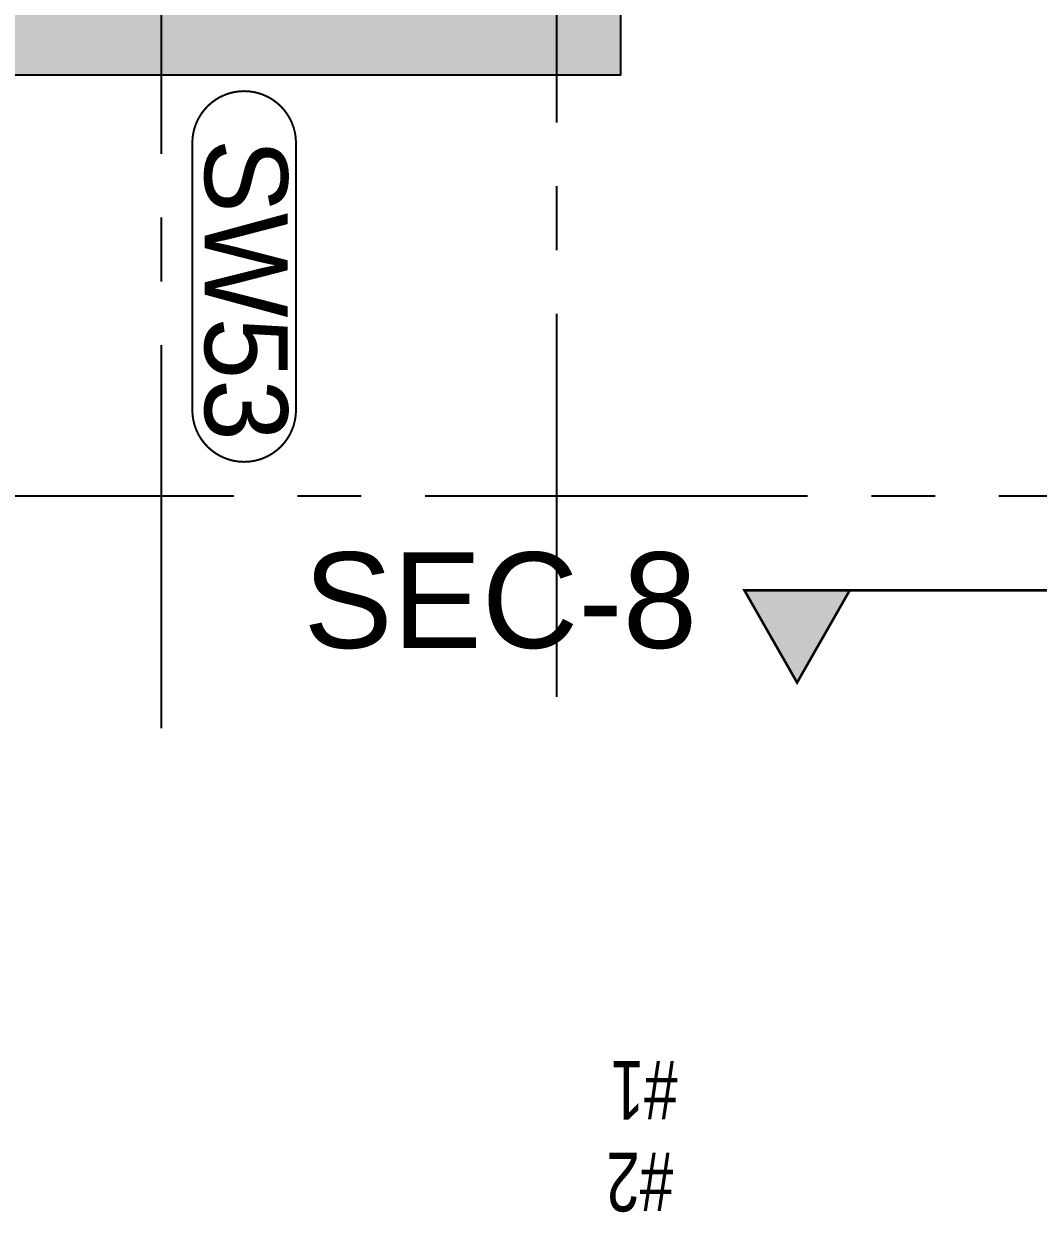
# Model space of a CAD drawing. Header units: millimetres. Extents: x -414464 to 1686, y -90036 to 108605.
# Drawn here: x -116036 to -114048, y -78153 to -75825 of the extents above; entities that cross this region are included whole.
import ezdxf

# ---------------------------------------------------------------- set-up
doc = ezdxf.new("R2010")
doc.units = ezdxf.units.MM
doc.header["$LTSCALE"] = 1000
doc.header["$MEASUREMENT"] = 0
for name, pattern in [('$1$AUDIT_D_120904163729-0', [0]), ('$36$HIDDEN', [0.375, 0.25, -0.125]), ('T8_PROFILE SECTIONS$0$HIDDEN', [0.375, 0.25, -0.125]), ('T8_PROFILE SECTIONS$0$PHANTOM2', [1.25, 0.625, -0.125, 0.125, -0.125, 0.125, -0.125]), ('T8_REFUGE COLUMNS$1$CENTER2', [1.125, 0.75, -0.125, 0.125, -0.125])]:
    doc.linetypes.add(name, pattern=pattern)
for name, color, linetype in [('$0$A-HATCH -160', 251, '$1$AUDIT_D_120904163729-0'), ('$21$A-DIMENSIONS', 2, '$36$HIDDEN'), ('a-rcc', 3, 'Continuous'), ('T8(T9 IS SIMILAR)$1$$6$a-beam 2', 50, 'Continuous'), ('T8_PROFILE SECTIONS$0$A-PROFILE SECTIONS', 81, 'T8_PROFILE SECTIONS$0$PHANTOM2'), ('T8_REFUGE COLUMNS$1$A-CENTERLINE', 193, 'T8_REFUGE COLUMNS$1$CENTER2'), ('T8_REFUGE COLUMNS$1$A-RCC COLS', 3, 'Continuous'), ('T8_TYPICAL COLUMNS$1$A-RCC COLS', 3, 'Continuous')]:
    doc.layers.add(name, color=color, linetype=linetype)
for name, color, linetype, lineweight in [('T8(T9 IS SIMILAR) - DIMENSION & TEXTING$1$R0-18-10-2014-T1-1st Podium Floor Plan$0$Text', 2, 'Continuous', 0), ('T8(T9 IS SIMILAR)$1$D&W', 8, 'Continuous', 25), ('T8_REFUGE COLUMNS$1$A-COLUMN NO size reduce', 81, 'Continuous', 25)]:
    doc.layers.add(name, color=color, linetype=linetype, lineweight=lineweight)
doc.layers.add('T8_REFUGE COLUMNS$1$COL-HATCH', color=7, linetype='Continuous', lineweight=25, true_color=0xa3a3a3)
doc.styles.add('T8(T9 IS SIMILAR) - DIMENSION & TEXTING$1$ARIAL ARROW', font='swisscl.ttf')
doc.styles.add('T8_PROFILE SECTIONS$0$arial', font='sanss___.ttf')
doc.styles.add('T8_REFUGE COLUMNS$1$STANDARD', font='GOTHIC.TTF')

# ---------------------------------------------------------------- blocks, each defined once
blk = doc.blocks.new('T8_REFUGE COLUMNS')
at = {"layer": 'T8_REFUGE COLUMNS$1$COL-HATCH', "linetype": 'ByBlock'}
h = blk.add_hatch(color=256, dxfattribs=at)
h.dxf.hatch_style = 1
h.paths.add_polyline_path([(1215902.069074492, -5723474.863638669), (1216152.069074492, -5723474.863638669), (1216152.069074492, -5721674.863253403), (1215902.069074492, -5721674.863253403)])
at = {"layer": 'T8_REFUGE COLUMNS$1$A-CENTERLINE'}
for p, q in [((1216977.069084531, -5728808.541404216), (1216977.069084531, -5698299.636913834)), ((1217370.295760799, -5721799.863253404), (1182156.903157666, -5721799.863253404)), ((1217431.825082135, -5722574.863446036), (1182156.903157666, -5722574.863446036))]:
    blk.add_line(p, q, dxfattribs=at)
at = {"layer": 'T8_REFUGE COLUMNS$1$A-COLUMN NO size reduce', "linetype": 'ByBlock', "const_width": 3.9}
blk.add_lwpolyline([(1216285.557442772, -5722514.633681736, -1), (1216285.557442772, -5722311.458970656), (1216808.670506601, -5722311.458970656, -1), (1216808.670506602, -5722514.633681738)], format="xyb", close=True, dxfattribs=at)
at = {"layer": 'T8_REFUGE COLUMNS$1$A-RCC COLS', "linetype": 'ByBlock'}
blk.add_lwpolyline([(1215902.069074492, -5723474.863638669), (1216152.069074492, -5723474.863638669), (1216152.069074492, -5721674.863253403), (1215902.069074492, -5721674.863253403)], close=True, dxfattribs=at)
at = {"layer": 'T8_REFUGE COLUMNS$1$A-COLUMN NO size reduce', "linetype": 'ByBlock', "insert": (1216277.434196866, -5722327.708970656), "char_height": 162.5, "attachment_point": 1, "style": 'T8_REFUGE COLUMNS$1$STANDARD'}
blk.add_mtext_dynamic_manual_height_columns('SW53', width=444.6849770843983, gutter_width=500, heights=[0], dxfattribs=at)
blk = doc.blocks.new('T8_TYPICAL COLUMNS')
at = {"layer": 'T8_TYPICAL COLUMNS$1$A-RCC COLS', "linetype": 'ByBlock'}
blk.add_blockref('T8_REFUGE COLUMNS', (0, 0), dxfattribs=at)
blk = doc.blocks.new('T8(T9 IS SIMILAR) - DIMENSION & TEXTING')
at = {"layer": 'T8(T9 IS SIMILAR) - DIMENSION & TEXTING$1$R0-18-10-2014-T1-1st Podium Floor Plan$0$Text', "char_height": 114.75, "width": 1228.718790778383, "attachment_point": 9, "rotation": 270, "style": 'T8(T9 IS SIMILAR) - DIMENSION & TEXTING$1$ARIAL ARROW'}
for s, insert in [('#1', (1218084.066070383, -5721694.51062121, 0.03283945015443235)), ('#2', (1218263.824515027, -5721702.93405567, 0.03283945015443235))]:
    blk.add_mtext(s, dxfattribs=dict(at, insert=insert))
blk = doc.blocks.new('T8(T9 IS SIMILAR)')
at = {"layer": 'T8(T9 IS SIMILAR)$1$D&W', "linetype": 'ByBlock'}
blk.add_blockref('T8_TYPICAL COLUMNS', (1.862645149230957e-09, 0), dxfattribs=at)
at = {"layer": 'T8(T9 IS SIMILAR)$1$$6$a-beam 2', "linetype": 'ByBlock'}
blk.add_blockref('T8(T9 IS SIMILAR) - DIMENSION & TEXTING', (1.862645149230957e-09, 0), dxfattribs=at)
blk = doc.blocks.new('T8_PROFILE SECTIONS$0$MH')
at = {"layer": 'T8_PROFILE SECTIONS$0$A-PROFILE SECTIONS', "linetype": 'T8_PROFILE SECTIONS$0$HIDDEN', "ltscale": 2}
h = blk.add_hatch(color=256, dxfattribs=at)
h.dxf.hatch_style = 1
h.paths.add_polyline_path([(1140339.124311035, -5697424.81374602), (1140519.916375025, -5697528.064234673), (1140339.124311035, -5697631.314723326)])
at = {"layer": 'T8_PROFILE SECTIONS$0$A-PROFILE SECTIONS', "linetype": 'T8_PROFILE SECTIONS$0$HIDDEN', "ltscale": 2, "const_width": 5}
blk.add_lwpolyline([(1140339.124311035, -5697424.81374602), (1140339.124311035, -5697424.81374602), (1140519.916375025, -5697528.064234673), (1140339.124311035, -5697631.314723326)], close=True, dxfattribs=at)
blk.add_lwpolyline([(1140339.124311035, -5697424.81374602), (1140339.124311035, -5700565.721602574)], dxfattribs=at)
blk = doc.blocks.new('PROFILE SECTION LINE T9')
at = {"layer": 'T8_PROFILE SECTIONS$0$A-PROFILE SECTIONS', "linetype": 'ByBlock', "xscale": -1, "rotation": 180}
blk.add_blockref('T8_PROFILE SECTIONS$0$MH', (-1108895.418720816, -5707241.54487832, 0.02432551863291288), dxfattribs=at)
at = {"layer": 'T8_PROFILE SECTIONS$0$A-PROFILE SECTIONS', "linetype": 'ByBlock', "insert": (31369.22049204912, -9909.484488980845, 0.02432551863291288), "char_height": 187.5, "attachment_point": 3, "rotation": 90, "style": 'T8_PROFILE SECTIONS$0$arial'}
blk.add_mtext_dynamic_manual_height_columns('SEC-8', width=301.3344262428582, gutter_width=500, heights=[0], dxfattribs=at)
blk = doc.blocks.new('A$C48506478')
at = {"layer": '$21$A-DIMENSIONS', "linetype": 'ByBlock'}
blk.add_blockref('T8(T9 IS SIMILAR)', (-1195542.605633154, 5727884.643967762), dxfattribs=at)
at = {"layer": '$0$A-HATCH -160', "linetype": 'ByBlock'}
blk.add_blockref('T8(T9 IS SIMILAR) - DIMENSION & TEXTING', (-1195542.605633154, 5727884.643967762), dxfattribs=at)
at = {"layer": 'T8_PROFILE SECTIONS$0$A-PROFILE SECTIONS', "linetype": 'ByBlock'}
blk.add_blockref('PROFILE SECTION LINE T9', (-9824.4353563271, 16268.87911323458, -0.02432551863291288), dxfattribs=at)

msp = doc.modelspace()

# ---------------------------------------------------------------- block references
at = {"layer": 'a-rcc', "linetype": 'ByBlock', "rotation": 270}
msp.add_blockref('A$C48506478', (-121075.9935740144, -55315.34865896589, -0.03228150548557907), dxfattribs=at)

doc.saveas('drawing.dxf')
